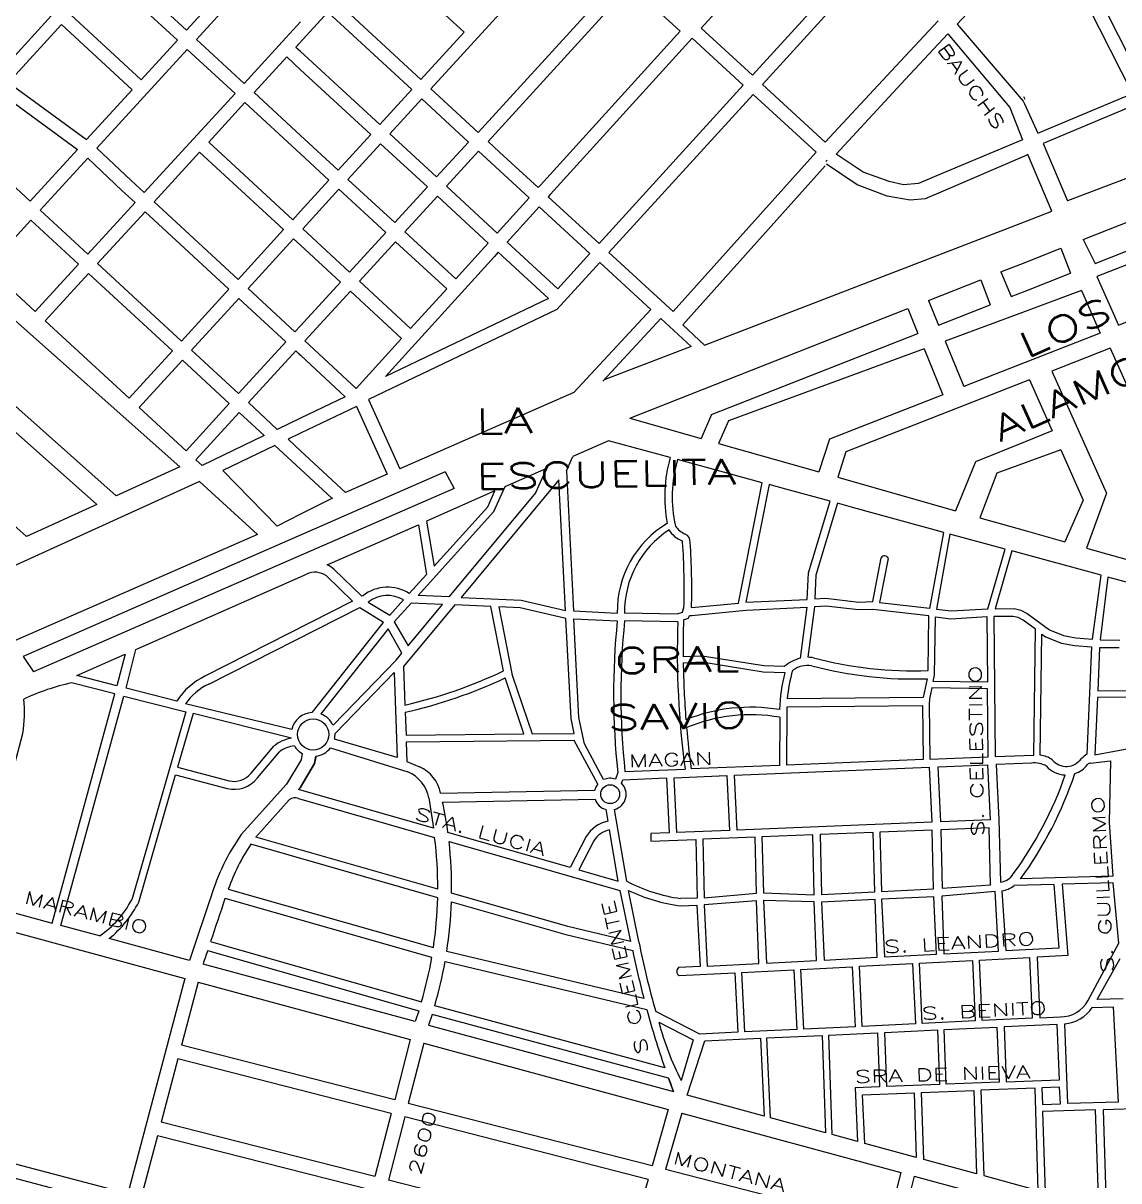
# Model space of a CAD drawing. Header units: millimetres. Extents: x 4375152 to 4409667, y 6523746 to 6549185.
# Drawn here: x 4389083 to 4389948, y 6529138 to 6530052 of the extents above; entities that cross this region are included whole.
import ezdxf

# ---------------------------------------------------------------- set-up
doc = ezdxf.new("R2010")
doc.units = ezdxf.units.MM
for name, color, linetype in [('LINEA CALLE', 252, 'Continuous'), ('NOMBRE BARRIO', 8, 'Continuous'), ('NOMBRE CALLE', 252, 'Continuous')]:
    doc.layers.add(name, color=color, linetype=linetype)
doc.styles.add('ROMANS', font='romans')
doc.styles.add('S1', font='ROMANS')

msp = doc.modelspace()

# ---------------------------------------------------------------- linework, layer by layer
at = {"layer": 'LINEA CALLE', "transparency": 33554687}
for p, q in [((4389404.85, 6530000.44), (4389517.1, 6530123.45)), ((4389156.07, 6530098.08), (4389211.75, 6530046.69)), ((4389364.76, 6530106), (4389431.15, 6530045.11)), ((4389664.79, 6530099.49), (4389618.32, 6530048.29)), ((4389658.83, 6530011.13), (4389744.42, 6530104.92)), ((4389666.7, 6530003.91), (4389754.18, 6530099.77)), ((4389148.86, 6530090.21), (4389204.54, 6530038.81)), ((4389442.14, 6529966.02), (4389554.5, 6530089.15)), ((4389449.99, 6529958.77), (4389562.37, 6530081.93)), ((4389562.37, 6530081.93), (4389601.69, 6530045.86)), ((4389211.75, 6530046.69), (4389237.55, 6530074.85)), ((4389219.6, 6530039.44), (4389252.61, 6530075.48)), ((4389330.8, 6530068.79), (4389397, 6530007.69)), ((4389062.57, 6530011.81), (4389105.21, 6530058.36)), ((4389120.27, 6530058.99), (4389175.95, 6530007.6)), ((4389290.3, 6530040.69), (4389301.78, 6530053.22)), ((4389298.15, 6530033.45), (4389323.46, 6530061.08)), ((4389323.43, 6530061.05), (4389389.78, 6529999.82)), ((4389805.62, 6530054.17), (4389772.07, 6530018.42)), ((4389071.25, 6530005.47), (4389113.06, 6530051.12)), ((4389113.06, 6530051.12), (4389168.74, 6529999.72)), ((4389397, 6530007.69), (4389431.15, 6530045.11)), ((4389601.69, 6530045.86), (4389491.36, 6529924.31)), ((4389618.32, 6530048.29), (4389658.83, 6530011.13)), ((4389175.95, 6530007.6), (4389204.54, 6530038.81)), ((4389219.6, 6530039.44), (4389257.3, 6530004.65)), ((4389257.3, 6530004.65), (4389290.3, 6530040.69)), ((4389298.15, 6530033.45), (4389301.78, 6530037.41)), ((4389611.14, 6530040.38), (4389499.28, 6529917.14)), ((4389611.14, 6530040.38), (4389651.63, 6530003.24)), ((4389140.94, 6529953.55), (4389212.39, 6530031.57)), ((4389212.39, 6530031.57), (4389250.08, 6529996.78)), ((4389265.15, 6529997.41), (4389290.94, 6530025.57)), ((4389290.94, 6530025.57), (4389301.78, 6530015.56)), ((4389298.15, 6530033.45), (4389301.78, 6530030.1)), ((4389298.15, 6530033.45), (4389364.49, 6529972.21)), ((4389772.07, 6530018.42), (4389716.39, 6529958.32)), ((4390040.42, 6530020.94), (4389888.57, 6529957.34)), ((4389301.78, 6530015.56), (4389357.28, 6529964.34)), ((4389063.99, 6529997.54), (4389125.56, 6529952.58)), ((4389071.25, 6530005.47), (4389132.82, 6529960.5)), ((4389132.82, 6529960.5), (4389168.74, 6529999.72)), ((4389265.15, 6529997.41), (4389301.78, 6529963.6)), ((4389364.49, 6529972.21), (4389389.78, 6529999.82)), ((4389404.85, 6530000.44), (4389442.14, 6529966.02)), ((4389537.64, 6529878.33), (4389651.63, 6530003.24)), ((4389666.7, 6530003.91), (4389716.39, 6529958.32)), ((4389178.36, 6529918.46), (4389250.08, 6529996.78)), ((4389229.35, 6529958.32), (4389257.93, 6529989.53)), ((4389257.93, 6529989.53), (4389301.78, 6529949.06)), ((4389372.34, 6529964.97), (4389397.65, 6529992.6)), ((4389397.63, 6529992.57), (4389434.65, 6529958.4)), ((4389545.51, 6529871.1), (4389659.5, 6529996.02)), ((4389659.5, 6529996.02), (4389709.18, 6529950.45)), ((4389874.18, 6529991.96), (4389873.26, 6529994)), ((4390084.62, 6529979.45), (4389907.77, 6529912)), ((4389032.5, 6529963.16), (4389088.18, 6529911.76)), ((4389301.78, 6529963.6), (4389331.49, 6529936.18)), ((4389331.49, 6529936.18), (4389357.28, 6529964.34)), ((4389372.34, 6529964.97), (4389409.37, 6529930.79)), ((4389088.18, 6529911.76), (4389125.56, 6529952.58)), ((4389140.94, 6529953.55), (4389168.04, 6529927.99)), ((4389229.35, 6529958.32), (4389295.69, 6529897.09)), ((4389339.34, 6529928.93), (4389365.13, 6529957.09)), ((4389365.13, 6529957.09), (4389402.16, 6529922.92)), ((4389409.37, 6529930.79), (4389434.65, 6529958.4)), ((4389449.99, 6529958.77), (4389459.1, 6529950.37)), ((4389888.57, 6529957.34), (4389907.77, 6529912)), ((4389096.03, 6529904.52), (4389133.72, 6529945.67)), ((4389133.72, 6529945.67), (4389160.75, 6529920.18)), ((4389186.2, 6529911.21), (4389222.13, 6529950.44)), ((4389222.13, 6529950.44), (4389288.47, 6529889.21)), ((4389301.78, 6529949.06), (4389324.27, 6529928.3)), ((4389417.22, 6529923.55), (4389442.53, 6529951.18)), ((4389442.47, 6529951.12), (4389482.46, 6529914.44)), ((4389442.5, 6529951.15), (4389451.86, 6529942.52)), ((4389459.1, 6529950.37), (4389489.62, 6529922.38)), ((4389708.87, 6529950.21), (4389596.36, 6529824.46)), ((4389709.13, 6529950.49), (4389708.87, 6529950.21)), ((4389717.85, 6529944.17), (4389716.77, 6529943.01)), ((4389920.08, 6529881.47), (4390097.67, 6529951.44)), ((4389168.04, 6529927.99), (4389178.36, 6529918.46)), ((4389301.78, 6529903.74), (4389324.27, 6529928.3)), ((4389339.34, 6529928.93), (4389376.36, 6529894.76)), ((4389491.36, 6529924.31), (4389489.62, 6529922.38)), ((4389929.53, 6529862.45), (4390107.51, 6529932.57)), ((4389160.75, 6529920.18), (4389171.14, 6529910.58)), ((4389303.54, 6529889.84), (4389332.12, 6529921.05)), ((4389332.12, 6529921.05), (4389369.15, 6529886.88)), ((4389376.36, 6529894.76), (4389402.16, 6529922.92)), ((4389384.21, 6529887.51), (4389410.01, 6529915.67)), ((4389410.01, 6529915.67), (4389450.15, 6529878.62)), ((4389417.22, 6529923.55), (4389457.3, 6529886.55)), ((4389499.28, 6529917.14), (4389497.49, 6529915.16)), ((4389497.49, 6529915.16), (4389537.64, 6529878.33)), ((4390112.27, 6529923.45), (4389931.05, 6529852.23)), ((4389133.72, 6529869.73), (4389171.14, 6529910.58)), ((4389186.2, 6529911.21), (4389252.52, 6529849.95)), ((4389482.46, 6529914.44), (4389457.3, 6529886.55)), ((4389490.33, 6529907.22), (4389465.15, 6529879.31)), ((4389490.33, 6529907.22), (4389530.44, 6529870.43)), ((4389096.03, 6529904.52), (4389133.72, 6529869.73)), ((4389141.57, 6529862.48), (4389178.99, 6529903.33)), ((4389178.99, 6529903.33), (4389245.3, 6529842.07)), ((4389295.69, 6529897.09), (4389301.78, 6529903.74)), ((4389054.62, 6529859.31), (4389088.82, 6529896.64)), ((4389088.82, 6529896.64), (4389126.51, 6529861.85)), ((4389252.52, 6529849.95), (4389288.47, 6529889.21)), ((4389303.54, 6529889.84), (4389340.56, 6529855.67)), ((4389260.36, 6529842.7), (4389296.32, 6529881.96)), ((4389296.32, 6529881.96), (4389301.78, 6529876.93)), ((4389340.56, 6529855.67), (4389369.15, 6529886.88)), ((4389348.41, 6529848.42), (4389377, 6529879.63)), ((4389377, 6529879.63), (4389417.3, 6529842.44)), ((4389384.21, 6529887.51), (4389424.48, 6529850.35)), ((4389450.15, 6529878.62), (4389447.15, 6529875.3)), ((4389465.15, 6529879.31), (4389504.99, 6529842.54)), ((4389920.08, 6529881.47), (4389929.53, 6529862.45)), ((4389948.1, 6529813.88), (4390131.32, 6529886.93)), ((4389301.78, 6529876.93), (4389333.35, 6529847.79)), ((4389447.15, 6529875.3), (4389424.48, 6529850.35)), ((4389458, 6529871.38), (4389455.07, 6529868.13)), ((4389458, 6529871.38), (4389497.72, 6529834.71)), ((4389504.99, 6529842.54), (4389530.44, 6529870.43)), ((4389545.51, 6529871.1), (4389596.36, 6529824.46)), ((4389874.18, 6529863.38), (4389902.37, 6529874.49)), ((4389902.37, 6529874.49), (4389910.01, 6529854.76)), ((4389092.32, 6529824.52), (4389126.51, 6529861.85)), ((4389141.57, 6529862.48), (4389207.92, 6529801.25)), ((4389455.07, 6529868.13), (4389368.89, 6529773.28)), ((4389504.42, 6529826.07), (4389538.31, 6529863.21)), ((4389538.31, 6529863.21), (4389578.65, 6529826.22)), ((4389855.09, 6529855.86), (4389874.18, 6529863.38)), ((4389054.62, 6529859.31), (4389092.32, 6529824.52)), ((4389100.17, 6529817.27), (4389134.36, 6529854.61)), ((4389134.36, 6529854.61), (4389200.7, 6529793.37)), ((4389855.09, 6529855.86), (4389863.14, 6529836.29)), ((4389874.18, 6529840.64), (4389910.01, 6529854.76)), ((4389931.05, 6529852.23), (4389948.1, 6529813.88)), ((4389207.92, 6529801.25), (4389245.3, 6529842.07)), ((4389260.36, 6529842.7), (4389297.38, 6529808.51)), ((4389301.78, 6529813.32), (4389333.35, 6529847.79)), ((4389348.41, 6529848.42), (4389388.83, 6529811.11)), ((4389417.3, 6529842.44), (4389388.83, 6529811.11)), ((4389797.89, 6529833.33), (4389839.18, 6529849.6)), ((4389839.18, 6529849.6), (4389846.64, 6529829.79)), ((4389050.96, 6529840.02), (4389206.42, 6529701.96)), ((4389215.77, 6529794.01), (4389253.15, 6529834.82)), ((4389253.15, 6529834.82), (4389290.16, 6529800.63)), ((4389305.22, 6529801.26), (4389341.2, 6529840.54)), ((4389341.2, 6529840.54), (4389381.65, 6529803.21)), ((4389497.72, 6529834.71), (4389368.89, 6529773.28)), ((4389797.89, 6529833.33), (4389805.9, 6529813.74)), ((4389863.14, 6529836.29), (4389874.18, 6529840.64)), ((4389918.72, 6529841.07), (4389874.18, 6529824.61)), ((4389918.72, 6529841.07), (4389933.65, 6529807.46)), ((4389504.42, 6529826.07), (4389355.49, 6529755.06)), ((4389578.65, 6529826.22), (4389517.81, 6529760.5)), ((4389562, 6529740.39), (4389781.49, 6529826.87)), ((4389781.49, 6529826.87), (4389789.49, 6529807.28)), ((4389805.9, 6529813.74), (4389846.64, 6529829.79)), ((4389874.18, 6529824.61), (4389811, 6529801.25)), ((4389100.17, 6529817.27), (4389166.51, 6529756.04)), ((4389586.52, 6529819), (4389540.75, 6529769.56)), ((4389586.52, 6529819), (4389610.45, 6529797.04)), ((4389297.38, 6529808.51), (4389301.78, 6529813.32)), ((4389626.59, 6529743.09), (4389789.49, 6529807.28)), ((4389933.65, 6529807.46), (4389874.18, 6529784.2)), ((4389017.19, 6529802.56), (4389156.21, 6529679.1)), ((4389252.79, 6529759.83), (4389290.16, 6529800.63)), ((4389305.22, 6529801.26), (4389345.81, 6529763.76)), ((4389381.65, 6529803.21), (4389345.81, 6529763.76)), ((4389610.45, 6529797.04), (4389541.63, 6529770.51)), ((4389811, 6529801.25), (4389825.73, 6529765.25)), ((4389006.92, 6529791.17), (4389140.94, 6529672.15)), ((4389166.51, 6529756.04), (4389200.7, 6529793.37)), ((4389215.77, 6529794.01), (4389252.79, 6529759.83)), ((4389260.64, 6529752.59), (4389298.01, 6529793.38)), ((4389298.01, 6529793.38), (4389301.78, 6529789.9)), ((4389298.01, 6529793.38), (4389337.13, 6529757.24)), ((4389794.44, 6529795.18), (4389640.01, 6529738.3)), ((4389794.44, 6529795.18), (4389809.31, 6529758.82)), ((4389941.38, 6529795.49), (4389895.43, 6529777.52)), ((4389941.38, 6529795.49), (4389995.05, 6529675.8)), ((4389174.36, 6529748.79), (4389208.55, 6529786.13)), ((4389208.55, 6529786.13), (4389245.58, 6529751.95)), ((4389874.18, 6529784.2), (4389825.73, 6529765.25)), ((4389874.18, 6529769.2), (4389732.63, 6529713.84)), ((4389877.64, 6529770.56), (4389874.18, 6529769.2)), ((4389877.64, 6529770.56), (4389895.68, 6529730.32)), ((4389877.64, 6529770.56), (4389895.68, 6529730.32)), ((4389895.43, 6529777.52), (4389938.63, 6529681.16)), ((4389517.81, 6529760.5), (4389380.18, 6529700.4)), ((4389211.38, 6529714.62), (4389245.58, 6529751.95)), ((4389260.64, 6529752.59), (4389283.5, 6529731.49)), ((4389337.13, 6529757.24), (4389301.78, 6529740.27)), ((4389355.49, 6529755.06), (4389380.18, 6529700.4)), ((4389809.31, 6529758.82), (4389719.66, 6529723.76)), ((4388969.59, 6529749.75), (4389085.43, 6529646.89)), ((4389174.36, 6529748.79), (4389211.38, 6529714.62)), ((4389219.23, 6529707.37), (4389253.43, 6529744.71)), ((4389253.43, 6529744.71), (4389273.14, 6529726.51)), ((4389346.14, 6529749.53), (4389301.78, 6529728.38)), ((4389346.14, 6529749.53), (4389370.39, 6529696.13)), ((4389626.59, 6529743.09), (4389618.34, 6529724.36)), ((4389301.78, 6529740.27), (4389283.5, 6529731.49)), ((4389562, 6529740.39), (4389618.34, 6529724.36)), ((4389640.01, 6529738.3), (4389632.14, 6529720.43)), ((4389273.14, 6529726.51), (4389224.05, 6529702.93)), ((4389301.78, 6529728.38), (4389291.95, 6529723.69)), ((4389291.95, 6529723.69), (4389301.78, 6529714.62)), ((4389719.66, 6529723.76), (4389711.42, 6529697.86)), ((4389895.68, 6529730.32), (4389874.18, 6529721.64)), ((4389281.59, 6529718.72), (4389240.55, 6529699.01)), ((4389281.59, 6529718.72), (4389301.78, 6529700.08)), ((4389301.78, 6529714.62), (4389337.41, 6529681.73)), ((4389545.07, 6529722.46), (4389517.01, 6529710.07)), ((4389593.94, 6529709.12), (4389545.07, 6529722.46)), ((4389545.07, 6529722.46), (4389545.07, 6529722.46)), ((4389632.14, 6529720.43), (4389711.42, 6529697.86)), ((4389874.18, 6529721.64), (4389835.14, 6529705.88)), ((4389902.42, 6529715.28), (4389874.18, 6529704.94)), ((4389902.42, 6529715.28), (4389920.24, 6529675.55)), ((4389219.23, 6529707.37), (4389224.05, 6529702.93)), ((4389511.94, 6529698.73), (4389517.01, 6529710.07)), ((4389666.57, 6529689.29), (4389599.71, 6529707.54)), ((4389732.63, 6529713.84), (4389726.21, 6529693.65)), ((4389835.14, 6529705.88), (4389819.28, 6529667.16)), ((4389874.18, 6529704.94), (4389851.99, 6529696.82)), ((4389416.19, 6529697.99), (4389082.81, 6529552.13)), ((4389206.42, 6529701.96), (4389156.21, 6529679.1)), ((4389240.55, 6529699.01), (4389283.49, 6529655.14)), ((4389301.78, 6529700.08), (4389326.56, 6529677.21)), ((4389370.39, 6529696.13), (4389337.41, 6529681.73)), ((4389416.19, 6529697.99), (4389423.25, 6529684.75)), ((4389463.51, 6529686.44), (4389496.32, 6529700.93)), ((4389487.64, 6529681.49), (4389496.32, 6529700.93)), ((4389511.94, 6529698.73), (4389517.53, 6529588.04)), ((4389851.99, 6529696.82), (4389838.46, 6529661.7)), ((4389222.13, 6529690.16), (4389025.13, 6529600.9)), ((4389222.13, 6529690.16), (4389267.9, 6529648.32)), ((4389506.03, 6529691.63), (4389428.62, 6529598.72)), ((4389511.24, 6529588.36), (4389506.03, 6529691.63)), ((4389647.82, 6529594.27), (4389666.57, 6529689.29)), ((4389672.03, 6529687.8), (4389653.7, 6529594.87)), ((4389685.23, 6529684.19), (4389672.03, 6529687.8)), ((4389726.21, 6529693.65), (4389819.28, 6529667.16)), ((4389423.25, 6529684.75), (4389091.02, 6529539.84)), ((4389455.29, 6529682.81), (4389401.45, 6529659.04)), ((4389487.64, 6529681.49), (4389419.04, 6529599.15)), ((4389449.73, 6529670.36), (4389455.29, 6529682.81)), ((4389454.66, 6529666.62), (4389463.51, 6529686.44)), ((4389720.13, 6529674.67), (4389685.23, 6529684.19)), ((4389938.63, 6529681.16), (4389922.73, 6529637.72)), ((4389140.94, 6529672.15), (4389085.43, 6529646.89)), ((4389327.15, 6529677.25), (4389301.78, 6529664.4)), ((4389407.32, 6529623.46), (4389449.73, 6529670.36)), ((4389703.02, 6529618.06), (4389720.13, 6529674.67)), ((4389726.06, 6529673.05), (4389708.89, 6529616.22)), ((4389739.07, 6529669.49), (4389726.06, 6529673.05)), ((4389810.14, 6529650.09), (4389739.07, 6529669.49)), ((4389920.24, 6529675.55), (4389905.67, 6529642.57)), ((4389301.78, 6529664.4), (4389283.49, 6529655.14)), ((4389394.73, 6529600.22), (4389454.66, 6529666.62)), ((4389838.46, 6529661.7), (4389874.18, 6529651.54)), ((4389322.97, 6529624.37), (4389394.92, 6529656.15)), ((4389394.92, 6529656.15), (4389401.45, 6529616.95)), ((4389401.45, 6529659.04), (4389407.32, 6529623.46)), ((4389799.03, 6529590.03), (4389810.14, 6529650.09)), ((4389874.18, 6529651.54), (4389905.67, 6529642.57)), ((4389267.9, 6529648.32), (4389071.68, 6529562.52)), ((4389814.82, 6529648.81), (4389804.2, 6529589.55)), ((4389858.63, 6529636.85), (4389814.82, 6529648.81)), ((4389844.79, 6529589.81), (4389858.63, 6529636.85)), ((4389863.9, 6529635.41), (4389850.57, 6529589.83)), ((4389934.29, 6529616.2), (4389863.9, 6529635.41)), ((4389922.73, 6529637.72), (4389972.96, 6529623.42)), ((4389753.84, 6529595.42), (4389760.59, 6529630.07)), ((4389766.09, 6529629.44), (4389759.34, 6529594.78)), ((4389171.79, 6529557.62), (4389306.55, 6529617.13)), ((4389322.32, 6529615.77), (4389342.95, 6529595.86)), ((4389350.36, 6529599.64), (4389328.3, 6529620.89)), ((4389401.45, 6529616.95), (4389387.79, 6529601.82)), ((4389702.18, 6529597.18), (4389703.02, 6529618.06)), ((4389708.89, 6529616.22), (4389708.14, 6529597.5)), ((4389927.39, 6529565.74), (4389934.29, 6529616.2)), ((4389939.69, 6529614.72), (4389933.47, 6529565.19)), ((4389981.22, 6529603.38), (4389939.69, 6529614.72)), ((4389342.95, 6529595.86), (4389226.33, 6529536.44)), ((4389351.27, 6529600.1), (4389350.36, 6529599.64)), ((4389372.29, 6529584.64), (4389383.29, 6529596.84)), ((4389419.04, 6529599.15), (4389394.73, 6529600.22)), ((4389428.62, 6529598.72), (4389476.08, 6529596.62)), ((4389476.08, 6529596.62), (4389511.24, 6529588.36)), ((4389653.7, 6529594.87), (4389702.18, 6529597.18)), ((4389708.14, 6529597.5), (4389716.91, 6529598.1)), ((4389716.91, 6529598.1), (4389742.81, 6529595.03)), ((4389742.81, 6529595.03), (4389753.84, 6529595.42)), ((4389229.36, 6529530.25), (4389348.67, 6529590.66)), ((4389348.67, 6529590.66), (4389367.46, 6529579.29)), ((4389355.33, 6529594.9), (4389372.29, 6529584.64)), ((4389389.37, 6529594.28), (4389375.89, 6529579.35)), ((4389423.66, 6529592.77), (4389383.28, 6529544.3)), ((4389386.76, 6529560.41), (4389414.07, 6529593.19)), ((4389414.07, 6529593.19), (4389389.37, 6529594.28)), ((4389452.23, 6529591.51), (4389423.66, 6529592.77)), ((4389462.21, 6529540.69), (4389452.23, 6529591.51)), ((4389475.23, 6529590.49), (4389458.49, 6529591.23)), ((4389458.49, 6529591.23), (4389469.09, 6529537.23)), ((4389510.37, 6529582.22), (4389475.23, 6529590.49)), ((4389517.53, 6529588.04), (4389552.06, 6529586.33)), ((4389557.74, 6529586.53), (4389599.39, 6529585.69)), ((4389599.39, 6529585.69), (4389603.54, 6529587.16)), ((4389603.54, 6529587.16), (4389604.75, 6529590.85)), ((4389610.71, 6529590.68), (4389647.82, 6529594.27)), ((4389610.92, 6529584.51), (4389648.43, 6529588.13)), ((4389648.43, 6529588.13), (4389654.16, 6529588.71)), ((4389654.16, 6529588.71), (4389701.71, 6529590.98)), ((4389701.71, 6529590.98), (4389696.47, 6529550.63)), ((4389707.9, 6529591.31), (4389702.72, 6529551.42)), ((4389708.51, 6529591.34), (4389707.9, 6529591.31)), ((4389716.76, 6529591.91), (4389708.51, 6529591.34)), ((4389742.55, 6529588.85), (4389716.76, 6529591.91)), ((4389753.6, 6529589.24), (4389742.55, 6529588.85)), ((4389758.64, 6529588.66), (4389753.6, 6529589.24)), ((4389798.32, 6529584.09), (4389758.64, 6529588.66)), ((4389759.34, 6529594.78), (4389799.07, 6529590.21)), ((4389804.2, 6529589.55), (4389815.73, 6529588.06)), ((4389815.73, 6529588.06), (4389844.79, 6529589.81)), ((4389850.57, 6529589.83), (4389865.67, 6529589.88)), ((4389865.67, 6529589.88), (4389870.87, 6529588.66)), ((4389870.87, 6529588.66), (4389875.96, 6529586.13)), ((4389875.96, 6529586.13), (4389893.46, 6529573.05)), ((4389366.78, 6529578.54), (4389310.79, 6529507.79)), ((4389367.46, 6529579.29), (4389366.78, 6529578.54)), ((4389375.89, 6529579.35), (4389386.76, 6529560.41)), ((4389511.55, 6529582.17), (4389510.37, 6529582.22)), ((4389515.53, 6529503.17), (4389511.55, 6529582.17)), ((4389521.77, 6529503.98), (4389517.84, 6529581.85)), ((4389517.84, 6529581.85), (4389552.02, 6529580.16)), ((4389599.93, 6529579.5), (4389557.78, 6529580.36)), ((4389604.43, 6529580.93), (4389608.47, 6529582.36)), ((4389608.47, 6529582.36), (4389609.18, 6529584.56)), ((4389609.18, 6529584.56), (4389610.92, 6529584.51)), ((4389797.64, 6529540.97), (4389798.32, 6529584.09)), ((4389802.72, 6529537.25), (4389803.41, 6529583.43)), ((4389803.41, 6529583.43), (4389815.52, 6529581.87)), ((4389815.52, 6529581.87), (4389844.01, 6529583.58)), ((4389844.01, 6529583.58), (4389844.46, 6529531.82)), ((4389850.59, 6529583.66), (4389849.56, 6529583.66)), ((4389849.56, 6529583.66), (4389850.53, 6529472.97)), ((4389864.96, 6529583.71), (4389850.59, 6529583.66)), ((4389868.76, 6529582.82), (4389864.96, 6529583.71)), ((4389872.72, 6529580.85), (4389868.76, 6529582.82)), ((4389882.36, 6529573.64), (4389872.72, 6529580.85)), ((4389371.02, 6529573.88), (4389317.88, 6529506.72)), ((4389381.92, 6529554.6), (4389371.02, 6529573.88)), ((4389881.12, 6529474.21), (4389882.36, 6529573.64)), ((4389886.27, 6529474.08), (4389887.48, 6529569.82)), ((4389887.48, 6529569.82), (4389890.43, 6529567.61)), ((4389890.43, 6529567.61), (4389902.94, 6529562.73)), ((4389893.46, 6529573.05), (4389904.63, 6529568.69)), ((4389904.63, 6529568.69), (4389914.24, 6529566.94)), ((4389902.94, 6529562.73), (4389913.4, 6529560.82)), ((4389913.4, 6529560.82), (4389926.83, 6529559.6)), ((4389914.24, 6529566.94), (4389927.39, 6529565.74)), ((4389926.83, 6529559.6), (4389923.08, 6529474.89)), ((4389933.15, 6529559.02), (4389931.64, 6529524.86)), ((4389948.64, 6529558.81), (4389933.15, 6529559.02)), ((4389933.47, 6529565.19), (4389949.19, 6529564.97)), ((4389082.81, 6529552.13), (4389091.02, 6529539.84)), ((4389125.25, 6529537.06), (4389163.23, 6529553.84)), ((4389163.23, 6529553.84), (4389156.85, 6529528.96)), ((4389163.97, 6529527.13), (4389171.79, 6529557.62)), ((4389377.42, 6529549.19), (4389381.92, 6529554.6)), ((4389619.16, 6529552.33), (4389604.12, 6529551.79)), ((4389667.83, 6529544.57), (4389619.16, 6529552.33)), ((4389327.5, 6529497.85), (4389377.42, 6529549.19)), ((4389383.28, 6529544.3), (4389384.36, 6529513.7)), ((4389604.18, 6529547.19), (4389618.88, 6529547.73)), ((4389618.88, 6529547.73), (4389667.41, 6529539.99)), ((4389684.01, 6529544.14), (4389667.83, 6529544.57)), ((4389156.85, 6529528.96), (4389125.25, 6529537.06)), ((4389329.12, 6529491.34), (4389375.82, 6529539.38)), ((4389375.82, 6529539.38), (4389378.18, 6529472.29)), ((4389478.31, 6529490.94), (4389463.38, 6529535.11)), ((4389469.09, 6529537.23), (4389484.71, 6529491)), ((4389667.41, 6529539.99), (4389684.52, 6529539.48)), ((4389796.92, 6529534.55), (4389793.84, 6529519.56)), ((4389801.7, 6529532.29), (4389802.72, 6529537.25)), ((4389844.46, 6529531.82), (4389801.7, 6529532.29)), ((4389105.71, 6529341.49), (4389155.27, 6529522.53)), ((4389204.07, 6529516.84), (4389163.97, 6529527.13)), ((4389800.65, 6529527.22), (4389798.86, 6529518.53)), ((4389844.5, 6529526.52), (4389800.65, 6529527.22)), ((4389844.97, 6529472.75), (4389844.5, 6529526.52)), ((4389931.64, 6529524.86), (4389961.18, 6529525.23)), ((4389112.53, 6529339.64), (4389162.23, 6529520.79)), ((4389162.23, 6529520.79), (4389211.26, 6529508.48)), ((4389294.94, 6529494.53), (4389210.91, 6529514.69)), ((4389793.84, 6529519.56), (4389686.29, 6529518.56)), ((4389686.29, 6529512.28), (4389793.23, 6529513.33)), ((4389793.23, 6529513.33), (4389793.65, 6529470.67)), ((4389798.86, 6529518.53), (4389798.54, 6529514.16)), ((4389798.54, 6529514.16), (4389799.1, 6529470.89)), ((4389931.4, 6529519.58), (4389929.4, 6529474.31)), ((4389964.4, 6529519.98), (4389931.4, 6529519.58)), ((4389211.26, 6529508.48), (4389168.45, 6529359.91)), ((4389216.98, 6529507.04), (4389204.78, 6529464.67)), ((4389294.71, 6529487.53), (4389216.98, 6529507.04)), ((4389384.56, 6529508.05), (4389385.19, 6529490.04)), ((4389526.18, 6529483.02), (4389521.77, 6529503.98)), ((4389680.42, 6529504.07), (4389680.22, 6529466.06)), ((4389686.04, 6529466.3), (4389686.29, 6529512.28)), ((4389518.03, 6529491.33), (4389515.53, 6529503.17)), ((4389929.4, 6529474.31), (4390068.96, 6529500.7)), ((4389378.18, 6529472.29), (4389328.72, 6529486.67)), ((4389385.19, 6529490.04), (4389478.31, 6529490.94)), ((4389518.08, 6529485.66), (4389385.25, 6529484.38)), ((4389484.71, 6529491), (4389518.03, 6529491.33)), ((4389536.61, 6529451.13), (4389518.08, 6529485.66)), ((4389262.79, 6529459.98), (4389280.86, 6529481.16)), ((4389267.75, 6529456.14), (4389285.33, 6529476.73)), ((4389325.59, 6529479.96), (4389386.63, 6529461.02)), ((4389385.39, 6529484.38), (4389385.93, 6529469.06)), ((4389541.32, 6529454.8), (4389526.18, 6529483.02)), ((4389302.25, 6529470.47), (4389290.83, 6529451.19)), ((4389303.17, 6529475.44), (4389302.25, 6529470.47)), ((4389312.94, 6529467.57), (4389313.99, 6529473.28)), ((4389313.86, 6529472.54), (4389312.94, 6529467.57)), ((4389385.93, 6529469.06), (4389395.89, 6529464.88)), ((4389793.65, 6529470.67), (4389686.04, 6529466.3)), ((4389799.1, 6529470.89), (4389844.97, 6529472.75)), ((4389850.53, 6529472.97), (4389881.12, 6529474.21)), ((4389879.42, 6529467.83), (4389851.41, 6529466.7)), ((4389925.99, 6529467.78), (4389941.79, 6529469.72)), ((4389941.79, 6529469.72), (4389940.58, 6529421.09)), ((4389174.08, 6529358.12), (4389203.04, 6529458.64)), ((4389203.04, 6529458.64), (4389243.9, 6529447.85)), ((4389204.78, 6529464.67), (4389245.45, 6529453.93)), ((4389552.39, 6529460.51), (4389550.58, 6529455.22)), ((4389558.13, 6529461.11), (4389605.69, 6529463.04)), ((4389596.93, 6529456.37), (4389638.66, 6529458.06)), ((4389680.22, 6529466.06), (4389610.42, 6529463.23)), ((4389638.66, 6529458.06), (4389640.78, 6529414.69)), ((4389644.72, 6529458.31), (4389798.38, 6529464.54)), ((4389646.84, 6529414.94), (4389644.72, 6529458.31)), ((4389798.38, 6529464.54), (4389800.5, 6529421.17)), ((4389805.66, 6529464.84), (4389844.47, 6529466.41)), ((4389807.78, 6529421.46), (4389805.66, 6529464.84)), ((4389844.47, 6529466.41), (4389846.59, 6529423.04)), ((4389851.41, 6529466.7), (4389853.53, 6529423.32)), ((4389290.83, 6529451.19), (4389255.02, 6529411.51)), ((4389555.52, 6529452.08), (4389556.43, 6529454.73)), ((4389556.43, 6529454.73), (4389590.86, 6529456.12)), ((4389590.86, 6529456.12), (4389592.98, 6529412.75)), ((4389599.05, 6529413), (4389596.93, 6529456.37)), ((4389406.77, 6529416.44), (4389300.31, 6529446.96)), ((4389300.37, 6529439.89), (4389407.78, 6529409.09)), ((4389412.53, 6529444.22), (4389534.32, 6529446.6)), ((4389266.49, 6529409.48), (4389292.98, 6529438.83)), ((4389414.12, 6529437.04), (4389534.5, 6529439.4)), ((4389543.11, 6529431.16), (4389544.68, 6529421.98)), ((4389559.57, 6529374.59), (4389549.9, 6529431.18)), ((4389846.59, 6529423.04), (4389807.78, 6529421.46)), ((4389853.53, 6529423.32), (4389854.75, 6529373.75)), ((4389514.73, 6529385.48), (4389418.24, 6529413.15)), ((4389552.78, 6529374.57), (4389545.86, 6529415.1)), ((4389592.98, 6529412.75), (4389578.5, 6529412.24)), ((4389578.5, 6529412.24), (4389578.71, 6529406.18)), ((4389640.78, 6529414.69), (4389599.05, 6529413)), ((4389800.5, 6529421.17), (4389646.84, 6529414.94)), ((4389754.32, 6529413.1), (4389712.29, 6529411.45)), ((4389755.47, 6529366.27), (4389754.32, 6529413.1)), ((4389800.85, 6529414.94), (4389759.6, 6529413.31)), ((4389759.6, 6529413.31), (4389760.75, 6529366.54)), ((4389801.99, 6529368.63), (4389800.85, 6529414.94)), ((4389845.87, 6529416.72), (4389807.68, 6529415.21)), ((4389807.68, 6529415.21), (4389808.82, 6529369.11)), ((4389846.98, 6529371.83), (4389845.87, 6529416.72)), ((4389940.58, 6529421.09), (4389943.5, 6529378.54)), ((4389410.2, 6529361.55), (4389262.53, 6529403.92)), ((4389410.29, 6529368.21), (4389266.49, 6529409.48)), ((4389419.14, 6529405.84), (4389554.07, 6529367.15)), ((4389527.52, 6529409.85), (4389514.73, 6529385.48)), ((4389533.6, 6529406.43), (4389521.58, 6529383.52)), ((4389578.71, 6529406.18), (4389614.05, 6529407.57)), ((4389614.05, 6529407.57), (4389615.19, 6529361.26)), ((4389661.02, 6529409.42), (4389619.68, 6529407.79)), ((4389619.68, 6529407.79), (4389620.82, 6529361.48)), ((4389662.11, 6529365.19), (4389661.02, 6529409.42)), ((4389706.52, 6529411.22), (4389666.4, 6529409.64)), ((4389666.4, 6529409.64), (4389667.49, 6529365.32)), ((4389707.68, 6529363.86), (4389706.52, 6529411.22)), ((4389712.3, 6529411.36), (4389713.46, 6529364.15)), ((4389521.58, 6529383.52), (4389552.78, 6529374.57)), ((4389943.5, 6529378.54), (4389870.57, 6529376.45)), ((4389244.74, 6529368.35), (4389406.82, 6529322.22)), ((4389554.07, 6529367.15), (4389562.51, 6529326.97)), ((4389569.07, 6529326.84), (4389560.99, 6529367.37)), ((4389760.75, 6529366.54), (4389801.99, 6529368.63)), ((4389850.6, 6529366.47), (4389808.46, 6529362.67)), ((4389808.82, 6529369.11), (4389846.98, 6529371.83)), ((4389853.23, 6529319.46), (4389850.6, 6529366.47)), ((4389855.76, 6529366.94), (4389859.15, 6529319.77)), ((4389897.27, 6529372.05), (4389865.68, 6529371.15)), ((4389901.09, 6529321.94), (4389897.27, 6529372.05)), ((4389943.96, 6529373.39), (4389903.66, 6529372.23)), ((4389903.66, 6529372.23), (4389907.96, 6529315.9)), ((4389948.22, 6529325.77), (4389943.96, 6529373.39)), ((4389046.91, 6529357.42), (4389105.71, 6529341.49)), ((4389405.55, 6529314.34), (4389242.19, 6529360.83)), ((4389421.01, 6529358.36), (4389511.51, 6529332.48)), ((4389513.14, 6529338.7), (4389421.16, 6529365.2)), ((4389615.19, 6529361.26), (4389602.15, 6529360.94)), ((4389620.82, 6529361.48), (4389662.11, 6529365.19)), ((4389662.08, 6529359.18), (4389620.82, 6529355.86)), ((4389663.82, 6529309.65), (4389662.08, 6529359.18)), ((4389707.56, 6529358.29), (4389667.33, 6529359.25)), ((4389667.49, 6529365.32), (4389707.69, 6529363.86)), ((4389667.7, 6529359.24), (4389669.97, 6529309.97)), ((4389709.42, 6529312.01), (4389707.56, 6529358.29)), ((4389755.73, 6529360.16), (4389713.39, 6529358.15)), ((4389713.39, 6529358.15), (4389715.57, 6529312.33)), ((4389713.46, 6529364.15), (4389755.47, 6529366.27)), ((4389757.5, 6529314.5), (4389755.73, 6529360.16)), ((4389802.17, 6529362.37), (4389760.93, 6529360.41)), ((4389760.93, 6529360.41), (4389763.09, 6529314.79)), ((4389804.24, 6529316.92), (4389802.17, 6529362.37)), ((4389808.46, 6529362.67), (4389810.06, 6529317.22)), ((4389602.28, 6529355.14), (4389615.05, 6529355.63)), ((4389615.05, 6529355.63), (4389617.69, 6529307.26)), ((4389620.82, 6529355.86), (4389623.07, 6529307.54)), ((4389043.37, 6529343.05), (4389210.4, 6529297.79)), ((4389143.1, 6529331.36), (4389112.53, 6529339.64)), ((4389511.51, 6529332.48), (4389564.26, 6529319.95)), ((4389562.51, 6529326.97), (4389513.14, 6529338.7)), ((4389214.19, 6529312.09), (4389150.7, 6529329.3)), ((4389230.78, 6529326.93), (4389397.39, 6529279.35)), ((4389859.15, 6529319.77), (4389901.09, 6529321.94)), ((4389923.94, 6529280.21), (4389948.22, 6529325.77)), ((4389573.03, 6529281.87), (4389417.35, 6529318.96)), ((4389669.97, 6529309.97), (4389709.42, 6529312.01)), ((4389715.57, 6529312.33), (4389757.5, 6529314.5)), ((4389763.09, 6529314.79), (4389804.24, 6529316.92)), ((4389790.71, 6529309.83), (4389832.58, 6529311.99)), ((4389810.06, 6529317.22), (4389853.23, 6529319.46)), ((4389832.58, 6529311.99), (4389834.85, 6529264.21)), ((4389838.11, 6529312.28), (4389877.68, 6529314.33)), ((4389840.38, 6529264.47), (4389838.11, 6529312.28)), ((4389877.68, 6529314.33), (4389879.96, 6529266.36)), ((4389907.96, 6529315.9), (4389883.73, 6529314.64)), ((4389883.73, 6529314.64), (4389886.01, 6529266.65)), ((4389931.1, 6529281.15), (4389949.32, 6529313.44)), ((4389416.04, 6529311.12), (4389575.35, 6529273.17)), ((4389617.69, 6529307.26), (4389600.57, 6529306.37)), ((4389623.07, 6529307.54), (4389663.82, 6529309.65)), ((4389650.48, 6529302.56), (4389691.63, 6529304.69)), ((4389652.72, 6529255.54), (4389650.48, 6529302.56)), ((4389691.63, 6529304.69), (4389693.87, 6529257.5)), ((4389697.12, 6529304.98), (4389737.69, 6529307.08)), ((4389699.37, 6529257.76), (4389697.12, 6529304.98)), ((4389737.69, 6529307.08), (4389739.95, 6529259.69)), ((4389743.35, 6529307.37), (4389785.43, 6529309.55)), ((4389745.6, 6529259.96), (4389743.35, 6529307.37)), ((4389785.43, 6529309.55), (4389787.7, 6529261.97)), ((4389792.98, 6529262.22), (4389790.71, 6529309.83)), ((4389210.4, 6529297.79), (4389165.37, 6529127.93)), ((4389221.09, 6529294.89), (4389207.88, 6529245.08)), ((4389221.09, 6529294.89), (4389388.53, 6529249.52)), ((4389600.91, 6529299.99), (4389645.01, 6529302.28)), ((4389645.01, 6529302.28), (4389647.25, 6529255.28)), ((4389589.61, 6529227.29), (4389407.84, 6529276.25)), ((4389927.36, 6529274.8), (4389943.94, 6529275.32)), ((4389951.86, 6529281.8), (4389931.1, 6529281.15)), ((4389943.94, 6529275.32), (4389947.82, 6529200.15)), ((4389617.38, 6529253.86), (4389582.46, 6529271.81)), ((4389879.96, 6529266.36), (4389840.38, 6529264.47)), ((4389886.01, 6529266.65), (4389902.1, 6529267.41)), ((4389584.95, 6529263.35), (4389612.05, 6529249.41)), ((4389693.87, 6529257.5), (4389652.72, 6529255.54)), ((4389739.95, 6529259.69), (4389699.37, 6529257.76)), ((4389787.7, 6529261.97), (4389745.6, 6529259.96)), ((4389763.39, 6529255.14), (4389804.98, 6529257.09)), ((4389834.85, 6529264.21), (4389792.98, 6529262.22)), ((4389804.98, 6529257.09), (4389806.69, 6529214.02)), ((4389810.28, 6529257.34), (4389852.03, 6529259.29)), ((4389811.99, 6529214.23), (4389810.28, 6529257.34)), ((4389852.03, 6529259.29), (4389853.75, 6529215.89)), ((4389899.55, 6529261.51), (4389857.66, 6529259.55)), ((4389857.66, 6529259.55), (4389859.38, 6529216.11)), ((4389901.33, 6529217.77), (4389899.55, 6529261.51)), ((4389908.08, 6529198.91), (4389905.53, 6529261.83)), ((4389388.53, 6529249.52), (4389376.24, 6529201.86)), ((4389612.05, 6529249.41), (4389602.66, 6529217.13)), ((4389607.17, 6529205.6), (4389621.34, 6529248.5)), ((4389647.25, 6529255.28), (4389617.38, 6529253.86)), ((4389621.34, 6529248.5), (4389665.23, 6529250.55)), ((4389665.23, 6529250.55), (4389668.09, 6529189.08)), ((4389670.15, 6529250.78), (4389714.04, 6529252.83)), ((4389673.14, 6529187.72), (4389670.15, 6529250.78)), ((4389714.04, 6529252.83), (4389716.59, 6529175.94)), ((4389719.31, 6529253.08), (4389757.59, 6529254.87)), ((4389721.97, 6529174.48), (4389719.31, 6529253.08)), ((4389757.59, 6529254.87), (4389759.28, 6529212.15)), ((4389765.09, 6529212.38), (4389763.39, 6529255.14)), ((4389376.24, 6529201.86), (4389207.88, 6529245.08)), ((4389399.22, 6529246.62), (4389386.96, 6529199.11)), ((4389399.22, 6529246.62), (4389592.38, 6529194.27)), ((4389205.04, 6529234.37), (4389191.76, 6529184.25)), ((4389373.47, 6529191.14), (4389205.04, 6529234.37)), ((4389759.28, 6529212.15), (4389740.1, 6529211.39)), ((4389740.1, 6529211.39), (4389741.98, 6529169.06)), ((4389806.69, 6529214.02), (4389765.09, 6529212.38)), ((4389853.75, 6529215.89), (4389811.99, 6529214.23)), ((4389882.19, 6529211.14), (4389839.38, 6529209.44)), ((4389859.38, 6529216.11), (4389901.33, 6529217.77)), ((4389884.71, 6529130.38), (4389882.19, 6529211.14)), ((4389901.56, 6529211.9), (4389887.55, 6529211.35)), ((4389887.55, 6529211.35), (4389887.95, 6529198.28)), ((4389902.1, 6529198.72), (4389901.56, 6529211.9)), ((4389668.09, 6529189.08), (4389607.17, 6529205.6)), ((4389745.86, 6529205.74), (4389786.64, 6529207.35)), ((4389747.55, 6529167.55), (4389745.86, 6529205.74)), ((4389786.64, 6529207.35), (4389788.32, 6529156.5)), ((4389792.42, 6529207.58), (4389833.76, 6529209.22)), ((4389794.16, 6529154.92), (4389792.42, 6529207.58)), ((4389833.76, 6529209.22), (4389835.92, 6529143.6)), ((4389839.38, 6529209.44), (4389841.6, 6529142.07)), ((4389579.51, 6529149.67), (4389386.96, 6529199.11)), ((4389592.38, 6529194.27), (4389579.51, 6529149.67)), ((4389887.95, 6529198.28), (4389902.1, 6529198.72)), ((4389929.97, 6529193.9), (4389888.13, 6529192.59)), ((4389947.82, 6529200.15), (4389908.08, 6529198.91)), ((4389932.54, 6529117.42), (4389929.97, 6529193.9)), ((4389983.77, 6529195.57), (4389935.89, 6529194.08)), ((4389935.89, 6529194.08), (4389938.34, 6529115.85)), ((4389360.61, 6529141.25), (4389191.76, 6529184.25)), ((4389373.47, 6529191.14), (4389360.61, 6529141.25)), ((4389384.2, 6529188.38), (4389371.34, 6529138.52)), ((4389576.44, 6529139.03), (4389384.2, 6529188.38)), ((4389603.07, 6529191.38), (4389590.24, 6529146.92)), ((4389603.07, 6529191.38), (4389776.05, 6529144.5)), ((4389716.59, 6529175.94), (4389673.14, 6529187.72)), ((4389888.13, 6529192.59), (4389890.12, 6529128.92)), ((4389741.98, 6529169.06), (4389721.97, 6529174.48)), ((4388996.5, 6529172.4), (4389165.37, 6529127.93)), ((4389188.92, 6529173.55), (4389176.08, 6529125.11)), ((4389357.84, 6529130.53), (4389188.92, 6529173.55)), ((4389788.32, 6529156.5), (4389747.55, 6529167.55)), ((4388993.57, 6529161.72), (4389162.53, 6529117.23)), ((4389835.92, 6529143.6), (4389794.16, 6529154.92)), ((4389562.26, 6529089.89), (4389371.34, 6529138.52)), ((4389576.44, 6529139.03), (4389562.26, 6529089.89)), ((4389765.15, 6529102.02), (4389590.24, 6529146.92)), ((4389776.05, 6529144.5), (4389765.15, 6529102.02)), ((4389786.74, 6529141.6), (4389775.87, 6529099.26)), ((4389786.74, 6529141.6), (4389956.43, 6529095.62)), ((4389841.6, 6529142.07), (4389884.71, 6529130.38))]:
    msp.add_line(p, q, dxfattribs=at)
at = {"layer": 'LINEA CALLE', "linetype": 'ByBlock', "transparency": 33554687}
msp.add_lwpolyline([(4389972.32, 6530198.51), (4390057.01, 6530031.33, 0.124599), (4390035.29, 6530028.73), (4389988.5, 6530009.08), (4389969.18, 6530000.97), (4389906.12, 6530125.44), (4389958.9, 6530183.88)], format="xyb", close=True, dxfattribs=at)
for points in [[(4389873.7, 6529988.63), (4389884.25, 6529965.31), (4389958.99, 6529996.69), (4389958.99, 6529996.69), (4389898.22, 6530116.7), (4389886.21, 6530103.41), (4389873.7, 6530095.44)], [(4389873.7, 6530095.44), (4389843.77, 6530076.39), (4389820.46, 6530051.54), (4389872.78, 6529990.66), (4389873.7, 6529988.63)], [(4389873.7, 6529947.31), (4389809.46, 6529919.6), (4389795.24, 6529913.6), (4389783.42, 6529912.44), (4389765.22, 6529915.54), (4389741.61, 6529924.55), (4389717.37, 6529940.84)], [(4389873.7, 6529895.39), (4389895.34, 6529903.74), (4389876.39, 6529948.47), (4389873.7, 6529947.31)], [(4389716.3, 6529939.68), (4389603.76, 6529813.91), (4389621.1, 6529798), (4389873.7, 6529895.39)]]:
    msp.add_lwpolyline(points, dxfattribs=at)
msp.add_lwpolyline([(4389872.17, 6529960.23), (4389804.24, 6529931.71), (4389790.01, 6529925.71), (4389778.19, 6529924.55), (4389766.95, 6529927.26), (4389746.22, 6529934.61), (4389724.89, 6529948.95), (4389779.41, 6530007.8), (4389813.15, 6530043.75), (4389862.16, 6529985.61)], close=True, dxfattribs=at)
at = {"layer": 'LINEA CALLE', "transparency": 33554687}
for points in [[(4389155.27, 6529522.53), (4389120.89, 6529531.16, 0.056364), (4389083.14, 6529518.47)], [(4389046.91, 6529357.42), (4389082.43, 6529491.34, 0.07145), (4389083.14, 6529518.47), (4389083.14, 6529518.47)]]:
    msp.add_lwpolyline(points, format="xyb", dxfattribs=at)
msp.add_lwpolyline([(4389312.94, 6529467.57), (4389301.52, 6529448.3)], close=True, dxfattribs=at)
for points in [[(4389301.52, 6529448.3), (4389300.31, 6529446.96)], [(4389403.28, 6529440.36), (4389406.77, 6529416.44)], [(4389228.44, 6529319.93), (4389395.24, 6529272.32), (4389392.4, 6529263.8), (4389224.88, 6529309.19)], [(4389596.48, 6529208.49), (4389592.6, 6529218.91), (4389405.74, 6529269.23), (4389402.94, 6529260.94), (4389596.48, 6529208.49)]]:
    msp.add_lwpolyline(points, dxfattribs=at)
for centre, radius in [((4389311.8, 6529490.48), 12.35), ((4389546.48, 6529443.3), 7.45)]:
    msp.add_circle(centre, radius, dxfattribs=at)
for centre, radius, start, end in [((4389701.15, 6529678.06), 111.62, 163.84422, 190.83792), ((4389700.92, 6529678.04), 105.42, 163.74756, 192.56145), ((4389632.77, 6529587.69), 80.72, 120.73061, 180.95922), ((4389635.15, 6529587.1), 77.41, 123.04504, 180.52811), ((4389611.66, 6529663.95), 22.22, 212.55229, 247.69435), ((4389611.66, 6529663.95), 16.25, 212.93669, 248.93078), ((4389602.55, 6529642.44), 1.17, 346.47349, 54.61061), ((4389077.85, 6529605.65), 527.1, 358.3913, 3.97201), ((4389602.55, 6529642.44), 7.14, 356.89019, 62.7448), ((4389077.85, 6529605.65), 533.07, 358.3913, 3.91527), ((4389763.21, 6529628.65), 2.98, 15.23935, 151.63061), ((4389314.15, 6529605.06), 21.23, 48.2232, 65.47105), ((4389313.25, 6529602.7), 15.91, 55.25006, 114.90454), ((4389370.75, 6529575.11), 31.69, 57.46307, 127.93836), ((4389370.75, 6529575.11), 25.09, 60.00366, 127.93836), ((4390139.68, 6529522.16), 590.51, 174.36304, 185.99268), ((4390139.68, 6529522.16), 584.75, 174.28715, 185.99268), ((4390286.02, 6529555.05), 686.52, 177.95893, 187.70248), ((4390325.68, 6529558.64), 721.6, 178.22983, 180.54408), ((4389704.03, 6529520.9), 30.68, 104.25663, 130.74187), ((4389702.91, 6529524.6), 26.82, 81.13958, 90.3897), ((4389785.52, 6529842.69), 301.97, 254.93677, 272.30209), ((4389300.44, 6529881.5), 377.25, 282.85299, 295.39182), ((4390325.68, 6529558.64), 721.6, 180.90876, 184.4946), ((4389823.89, 6529504.02), 138.37, 164.47718, 173.96879), ((4389702.94, 6529523.74), 21.27, 82.40407, 125.56717), ((4389785.52, 6529842.69), 308.36, 255.00951, 272.12022), ((4389249.11, 6529488.13), 53.42, 115.24271, 147.48466), ((4389300.44, 6529881.5), 382.8, 282.69384, 295.19226), ((4389823.89, 6529504.02), 143.82, 165.72534, 177.56338), ((4389249.11, 6529488.13), 46.53, 115.12776, 145.18885), ((4389311.8, 6529490.48), 17.34, 93.35905, 166.50787), ((4389311.8, 6529490.48), 17.34, 25.15732, 69.49739), ((4389657.52, 6529375.01), 137.01, 80.46994, 111.95167), ((4389657.52, 6529375.01), 131.07, 79.93834, 112.75781), ((4390325.68, 6529558.64), 721.6, 184.98949, 187.59755), ((4389298.26, 6529461.55), 26.22, 97.76551, 131.58154), ((4389311.8, 6529490.48), 17.34, 347.30014, 2.8498), ((4389298.26, 6529461.55), 19.94, 93.62244, 130.41448), ((4389311.8, 6529490.48), 17.34, 211.37567, 240.13582), ((4389311.8, 6529490.48), 17.34, 277.25012, 322.63766), ((4389882, 6529451.02), 17.01, 57.67488, 98.7171), ((4389884.96, 6529456.7), 17.43, 51.82492, 85.66353), ((4389906.78, 6529479.69), 14.44, 220.06881, 325.59364), ((4389987.22, 6529386.31), 109.37, 125.90928, 128.80412), ((4389926.07, 6529464.27), 3.51, 91.35774, 133.90907), ((4389249.47, 6529470.29), 16.84, 256.19082, 322.26478), ((4389374.81, 6529434.47), 29.07, 11.69007, 66.00567), ((4389384.07, 6529438.33), 29.07, 11.69007, 66.00567), ((4389628.19, 6529554.47), 293.84, 323.66181, 340.93516), ((4389629.96, 6529553.36), 298.64, 323.67417, 341.69453), ((4389906.78, 6529479.69), 21.22, 222.36406, 267.65796), ((4389906.78, 6529479.69), 21.22, 288.4389, 322.59081), ((4389249.47, 6529470.29), 23.11, 256.04797, 322.26478), ((4389546.48, 6529443.3), 12.6, 141.58916, 164.81451), ((4389546.48, 6529443.3), 12.6, 71.04656, 114.19075), ((4389546.48, 6529443.3), 12.6, 285.73938, 44.17222), ((4389297.53, 6529433.36), 7.12, 66.47231, 129.78755), ((4389091.21, 6529369.14), 329.98, 7.66356, 11.8746), ((4389546.48, 6529443.3), 12.6, 198.0322, 254.49027), ((4389549.74, 6529396.61), 25.87, 101.27159, 149.20871), ((4389549.74, 6529396.61), 18.89, 101.85468, 148.67949), ((4389397.03, 6529311.95), 173.43, 144.96698, 163.18878), ((4389407.72, 6529309.05), 173.43, 146.83611, 160.00568), ((4389091.21, 6529369.14), 319.08, 359.83277, 7.19218), ((4389091.21, 6529369.14), 329.98, 359.31529, 6.38424), ((4389852.64, 6529388.08), 14.48, 278.38944, 327.7499), ((4389619.4, 6529488), 128.22, 242.18322, 262.26833), ((4389618.61, 6529486.11), 131.99, 244.11493, 262.89061), ((4389852.64, 6529388.08), 21.37, 278.38944, 307.59591), ((4389097.55, 6529397.34), 80.18, 304.61836, 332.17388), ((4389093.68, 6529399.45), 90.4, 309.10145, 332.7908), ((4394692.21, 6527498.03), 5770.58, 161.153679, 161.677616), ((4418262.7, 6519606.53), 30615.98, 161.421598, 161.488541), ((4389091.21, 6529369.14), 319.08, 351.54368, 358.63686), ((4389091.21, 6529369.14), 329.98, 351.25259, 358.12777), ((4390254.93, 6529464.67), 699.57, 191.36308, 196.00229), ((4394702.9, 6527495.14), 5770.58, 161.565301, 161.677616), ((4389091.21, 6529369.14), 319.08, 343.65514, 350.11002), ((4390250.13, 6529457.79), 699.57, 191.36308, 194.56371), ((4389091.21, 6529369.14), 329.98, 343.64827, 349.87248), ((4389602.81, 6529303.29), 3.81, 125.94621, 239.98453), ((4389902.16, 6529292.35), 24.94, 269.87279, 330.86918), ((4390250.13, 6529457.79), 699.57, 195.3015, 199.23702), ((4389902.16, 6529292.35), 30.71, 276.29876, 325.14409), ((4389795, 6529317.33), 216.88, 194.41316, 207.51875), ((4390250.13, 6529457.79), 699.57, 199.96621, 200.87628)]:
    msp.add_arc(centre, radius, start, end, dxfattribs=at)

# ---------------------------------------------------------------- texts
at = {"layer": 'NOMBRE BARRIO', "linetype": 'Continuous', "transparency": 33554687, "style": 'S1', "width": 1.5}
for s, rotation, p in [('LOS', 23.9792, (4389875.17, 6529787.41)), ('ALAMOS', 23.9792, (4389854.16, 6529721.46)), ('LA', 1.16375, (4389440.56, 6529727.85)), ('LA', 1.16375, (4389440.56, 6529727.85)), ('ESCUELITA', 1.16375, (4389440.56, 6529684.03)), ('GRAL', 1.16375, (4389549.97, 6529538.56)), ('SAVIO', 1.16375, (4389544.15, 6529493.68))]:
    msp.add_text(s, height=20, rotation=rotation, dxfattribs=at).set_placement(p)
at = {"layer": 'NOMBRE CALLE', "linetype": 'Continuous', "transparency": 33554687, "style": 'S1', "width": 1.5}
for s, rotation, p in [('BAUCHS', 305.74015, (4389804.53, 6530031.66)), ('S. CELESTINO', 90.84917, (4389841.76, 6529409.99)), ('MAGAN', 1.86737, (4389561.26, 6529464.5)), ('S. GUILLERMO', 93.2119, (4389944.28, 6529302.69)), ('STA. LUCIA', 344.1466, (4389391.22, 6529423.55)), ('MARAMBIO', 345.63546, (4389082.85, 6529357.31)), ('S. LEANDRO', 3.2119, (4389763, 6529317.63)), ('S. BENITO', 2.70319, (4389792.74, 6529265)), ('SRA DE NIEVA', 1.68102, (4389739.8, 6529215.06)), ('MONTANA', 345.63546, (4389595.21, 6529151.62))]:
    msp.add_text(s, height=10, rotation=rotation, dxfattribs=at).set_placement(p)
at = {"layer": 'NOMBRE CALLE', "transparency": 33554687, "style": 'ROMANS', "width": 1.5}
for s, rotation, p in [('S CLEMENTE', 102.67678, (4389576.93, 6529239.22)), ('2600', 75.50119, (4389396.66, 6529141.8))]:
    msp.add_text(s, height=10, rotation=rotation, dxfattribs=at).set_placement(p)

doc.saveas('drawing.dxf')
